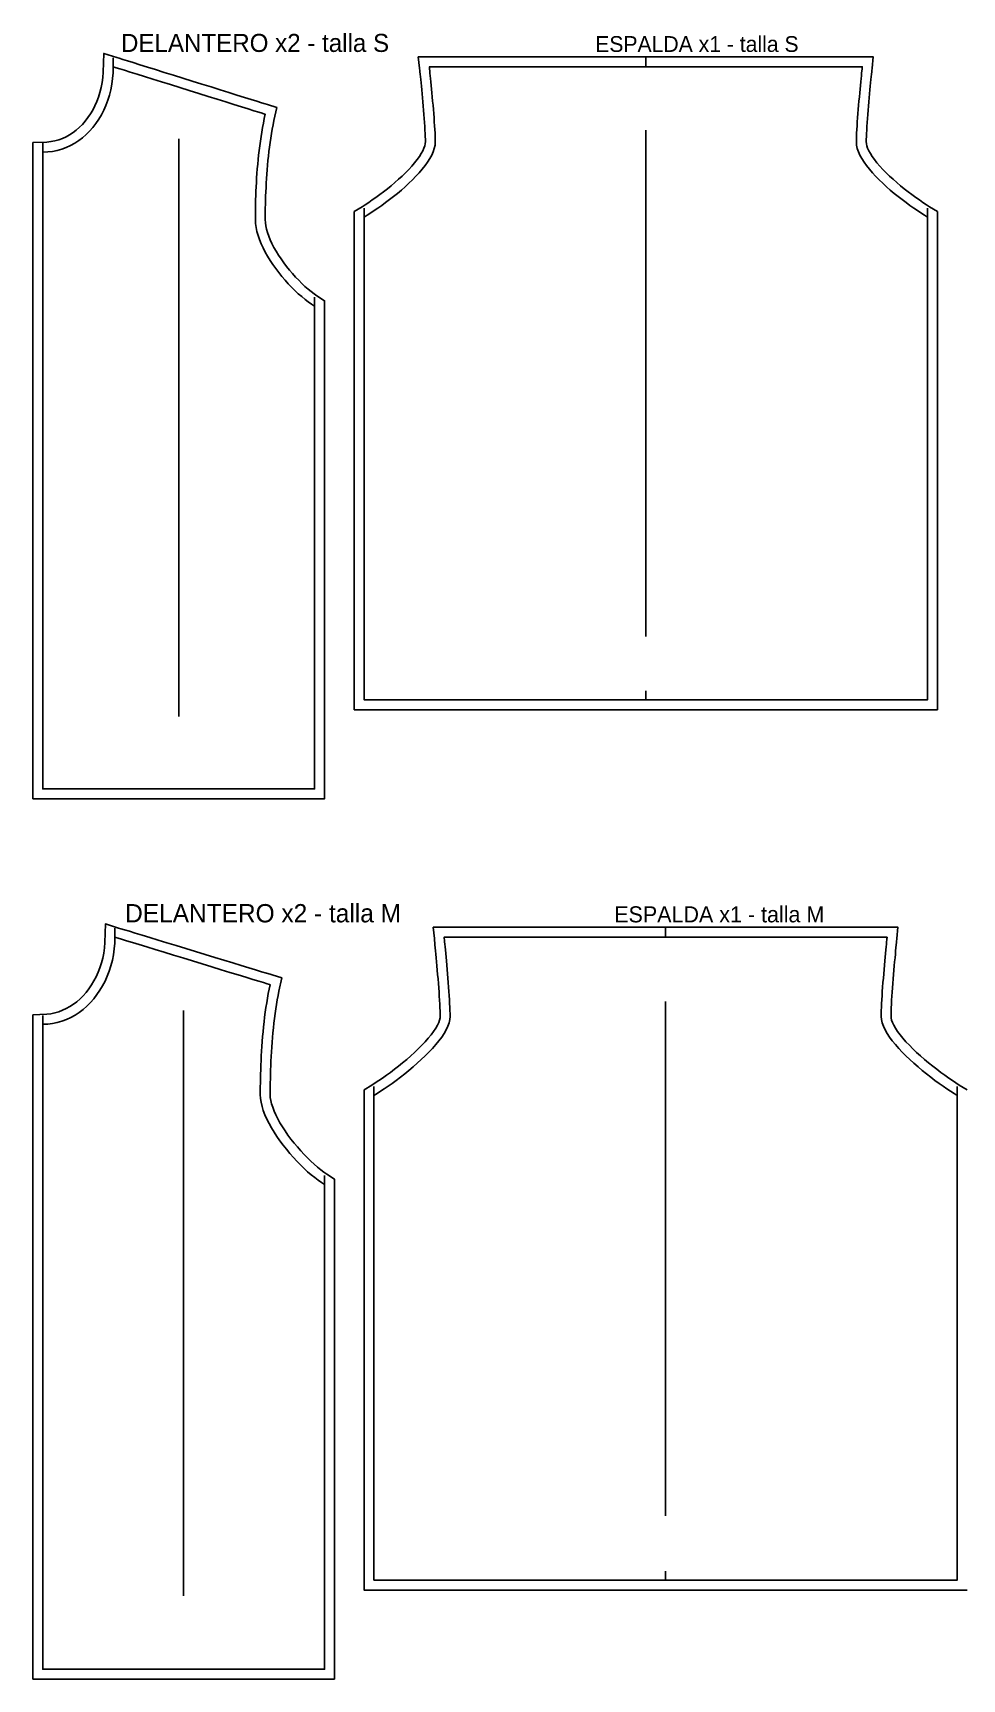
# Model space of a CAD drawing. Header units: centimetres. Extents: x -1 to 372, y -344 to 3.
# Drawn here: x -1 to 93, y -163 to 3.4 of the extents above; entities that cross this region are included whole.
import ezdxf

# ---------------------------------------------------------------- set-up
doc = ezdxf.new("R2010")
doc.units = ezdxf.units.CM
for name, color, linetype in [('15_SeamAllowance', 4, 'CONTINUOUS'), ('1_Boundary', 7, 'CONTINUOUS'), ('4_Notch', 1, 'CONTINUOUS'), ('5_Grainline', 3, 'CONTINUOUS'), ('8_Text', 7, 'CONTINUOUS')]:
    doc.layers.add(name, color=color, linetype=linetype)

msp = doc.modelspace()

# ---------------------------------------------------------------- linework, layer by layer
at = {"layer": '15_SeamAllowance'}
for points in [[(-1, -7.6685), (0.4183, -7.6128), (0.8266, -7.5643), (1.2249, -7.4847), (1.6132, -7.375), (1.9911, -7.2359), (2.3584, -7.0681), (2.7145, -6.8722), (3.0587, -6.6487), (3.3901, -6.3984), (3.708, -6.1219), (4.0113, -5.8199), (4.2989, -5.4932), (4.5698, -5.1427), (4.8229, -4.7692), (5.0569, -4.3739), (5.2709, -3.9575), (5.4636, -3.5213), (5.6341, -3.0661), (5.7812, -2.5932), (5.9039, -2.1036), (6.0011, -1.5984), (6.0718, -1.0787), (6.115, -0.5455), (6.1658, 1.3487), (7.5059, 0.9302), (7.7305, 0.8601), (8.0885, 0.7483), (8.5666, 0.599), (9.1514, 0.4163), (9.8297, 0.2045), (10.5879, -0.0323), (11.4129, -0.2899), (12.2913, -0.5642), (13.2096, -0.851), (14.1547, -1.1462), (15.1131, -1.4455), (16.0715, -1.7448), (17.0166, -2.0399), (17.9349, -2.3267), (18.8133, -2.601), (19.6383, -2.8587), (20.3965, -3.0955), (21.0748, -3.3073), (21.6596, -3.4899), (22.1377, -3.6392), (22.4957, -3.751), (22.7203, -3.8212), (23.6736, -4.1189), (23.3815, -5.4478), (23.2937, -5.8797), (23.2115, -6.3179), (23.1346, -6.7616), (23.063, -7.2098), (22.9964, -7.6617), (22.9349, -8.1165), (22.8782, -8.5732), (22.8262, -9.0311), (22.7787, -9.4893), (22.7356, -9.9469), (22.6967, -10.4032), (22.6619, -10.8572), (22.631, -11.3082), (22.6039, -11.7554), (22.5803, -12.1979), (22.5601, -12.6348), (22.5431, -13.0654), (22.5292, -13.4889), (22.5183, -13.9044), (22.51, -14.311), (22.5043, -14.7081), (22.5011, -15.0947), (22.5001, -15.4479), (22.5148, -15.7613), (22.5565, -16.0734), (22.6267, -16.4053), (22.7252, -16.754), (22.851, -17.1164), (23.0031, -17.4895), (23.1798, -17.8706), (23.3794, -18.2569), (23.6002, -18.646), (23.84, -19.0354), (24.0971, -19.423), (24.3692, -19.8064), (24.6544, -20.1836), (24.9506, -20.5525), (25.2556, -20.911), (25.5672, -21.2572), (25.8832, -21.589), (26.2014, -21.9044), (26.5193, -22.2015), (26.8347, -22.4783), (27.1447, -22.7327), (27.4468, -22.9628), (27.7376, -23.1664), (28.5, -23.6503), (28.5, -24.4471), (28.5, -25.1602), (28.5, -26.2969), (28.5, -27.8148), (28.5, -29.6716), (28.5, -31.825), (28.5, -34.2325), (28.5, -36.8519), (28.5, -39.6406), (28.5, -42.5565), (28.5, -45.5571), (28.5, -48.6), (28.5, -51.6429), (28.5, -54.6435), (28.5, -57.5594), (28.5, -60.3481), (28.5, -62.9675), (28.5, -65.375), (28.5, -67.5284), (28.5, -69.3852), (28.5, -70.9031), (28.5, -72.0398), (28.5, -72.7529), (28.5, -74), (27.3607, -74), (26.9589, -74), (26.3184, -74), (25.463, -74), (24.4166, -74), (23.2031, -74), (21.8464, -74), (20.3704, -74), (18.7988, -74), (17.1557, -74), (15.4648, -74), (13.75, -74), (12.0352, -74), (10.3443, -74), (8.7012, -74), (7.1296, -74), (5.6536, -74), (4.2969, -74), (3.0834, -74), (2.037, -74), (1.1816, -74), (0.5411, -74), (0.1393, -74), (-1, -74), (-1, -72.6741), (-1, -71.7335), (-1, -70.2341), (-1, -68.2319), (-1, -65.7826), (-1, -62.9422), (-1, -59.7665), (-1, -56.3115), (-1, -52.6329), (-1, -48.7867), (-1, -44.8288), (-1, -40.815), (-1, -36.8012), (-1, -32.8433), (-1, -28.9971), (-1, -25.3185), (-1, -21.8635), (-1, -18.6878), (-1, -15.8474), (-1, -13.3981), (-1, -11.3959), (-1, -9.8965), (-1, -8.9559)], [(61, 1), (61.1109, 1), (61.4309, 1), (61.941, 1), (62.6222, 1), (63.4555, 1), (64.4219, 1), (65.5023, 1), (66.6778, 1), (67.9293, 1), (69.2378, 1), (70.5844, 1), (71.95, 1), (73.3156, 1), (74.6622, 1), (75.9707, 1), (77.2222, 1), (78.3977, 1), (79.4781, 1), (80.4445, 1), (81.2778, 1), (81.959, 1), (82.4691, 1), (82.7891, 1), (84.0123, 1), (83.8914, -0.1341), (83.8827, -0.2161), (83.8688, -0.3484), (83.8503, -0.5269), (83.8275, -0.7477), (83.8012, -1.0068), (83.7717, -1.3002), (83.7396, -1.6238), (83.7055, -1.9736), (83.6698, -2.3457), (83.6331, -2.736), (83.5959, -3.1405), (83.5587, -3.5551), (83.522, -3.9758), (83.4865, -4.3986), (83.4525, -4.8193), (83.4206, -5.2339), (83.3913, -5.6382), (83.3653, -6.028), (83.3429, -6.3989), (83.3247, -6.7464), (83.3112, -7.0659), (83.3029, -7.3521), (83.3004, -7.568), (83.3161, -7.7755), (83.3601, -7.982), (83.4399, -8.22), (83.5575, -8.4847), (83.7128, -8.7708), (83.904, -9.0736), (84.1288, -9.389), (84.3842, -9.7135), (84.6671, -10.044), (84.9742, -10.3779), (85.3023, -10.713), (85.6482, -11.047), (86.0086, -11.3781), (86.3803, -11.7045), (86.7601, -12.0243), (87.1448, -12.3359), (87.5312, -12.6377), (87.9161, -12.9281), (88.2964, -13.2055), (88.6689, -13.4683), (89.0302, -13.715), (89.3772, -13.944), (89.7064, -14.1537), (90.5, -14.64), (90.5, -15.4471), (90.5, -16.1602), (90.5, -17.2969), (90.5, -18.8148), (90.5, -20.6716), (90.5, -22.825), (90.5, -25.2325), (90.5, -27.8519), (90.5, -30.6406), (90.5, -33.5565), (90.5, -36.5571), (90.5, -39.6), (90.5, -42.6429), (90.5, -45.6435), (90.5, -48.5594), (90.5, -51.3481), (90.5, -53.9675), (90.5, -56.375), (90.5, -58.5284), (90.5, -60.3852), (90.5, -61.9031), (90.5, -63.0398), (90.5, -63.7529), (90.5, -65), (89.3557, -65), (88.9392, -65), (88.2754, -65), (87.3889, -65), (86.3045, -65), (85.0469, -65), (83.6408, -65), (82.1111, -65), (80.4824, -65), (78.7795, -65), (77.0271, -65), (75.25, -65), (73.4729, -65), (71.7205, -65), (70.0176, -65), (68.3889, -65), (66.8592, -65), (65.4531, -65), (64.1955, -65), (63.1111, -65), (62.2246, -65), (61.5608, -65), (61.1443, -65), (61, -65), (60.8557, -65), (60.4392, -65), (59.7754, -65), (58.8889, -65), (57.8045, -65), (56.5469, -65), (55.1408, -65), (53.6111, -65), (51.9824, -65), (50.2795, -65), (48.5271, -65), (46.75, -65), (44.9729, -65), (43.2205, -65), (41.5176, -65), (39.8889, -65), (38.3592, -65), (36.9531, -65), (35.6955, -65), (34.6111, -65), (33.7246, -65), (33.0608, -65), (32.6443, -65), (31.5, -65), (31.5, -63.7529), (31.5, -63.0398), (31.5, -61.9031), (31.5, -60.3852), (31.5, -58.5284), (31.5, -56.375), (31.5, -53.9675), (31.5, -51.3481), (31.5, -48.5594), (31.5, -45.6435), (31.5, -42.6429), (31.5, -39.6), (31.5, -36.5571), (31.5, -33.5565), (31.5, -30.6406), (31.5, -27.8519), (31.5, -25.2325), (31.5, -22.825), (31.5, -20.6716), (31.5, -18.8148), (31.5, -17.2969), (31.5, -16.1602), (31.5, -15.4471), (31.5, -14.64), (32.2936, -14.1537), (32.6228, -13.944), (32.9698, -13.715), (33.3311, -13.4683), (33.7036, -13.2055), (34.0839, -12.9281), (34.4688, -12.6377), (34.8552, -12.3359), (35.2399, -12.0243), (35.6197, -11.7045), (35.9914, -11.3781), (36.3518, -11.047), (36.6977, -10.713), (37.0258, -10.3779), (37.3329, -10.044), (37.6158, -9.7135), (37.8712, -9.389), (38.096, -9.0736), (38.2872, -8.7708), (38.4425, -8.4847), (38.5601, -8.22), (38.6399, -7.982), (38.6839, -7.7755), (38.6996, -7.568), (38.6971, -7.3521), (38.6888, -7.0659), (38.6753, -6.7464), (38.6571, -6.3989), (38.6347, -6.028), (38.6087, -5.6382), (38.5794, -5.2339), (38.5475, -4.8193), (38.5135, -4.3986), (38.478, -3.9758), (38.4413, -3.5551), (38.4041, -3.1405), (38.3669, -2.736), (38.3302, -2.3457), (38.2945, -1.9736), (38.2604, -1.6238), (38.2283, -1.3002), (38.1988, -1.0068), (38.1725, -0.7477), (38.1497, -0.5269), (38.1312, -0.3484), (38.1173, -0.2161), (38.1086, -0.1341), (37.9877, 1), (39.2109, 1), (39.5309, 1), (40.041, 1), (40.7222, 1), (41.5555, 1), (42.5219, 1), (43.6023, 1), (44.7778, 1), (46.0293, 1), (47.3378, 1), (48.6844, 1), (50.05, 1), (51.4156, 1), (52.7622, 1), (54.0707, 1), (55.3222, 1), (56.4977, 1), (57.5781, 1), (58.5445, 1), (59.3778, 1), (60.059, 1), (60.5691, 1), (60.8891, 1)], [(-1, -95.8401), (0.4161, -95.7821), (0.8246, -95.7317), (1.2255, -95.649), (1.6185, -95.5348), (2.0031, -95.3899), (2.3786, -95.2148), (2.7442, -95.0104), (3.099, -94.7773), (3.4417, -94.5165), (3.7713, -94.2287), (4.0863, -93.9148), (4.3857, -93.5761), (4.6681, -93.2135), (4.9321, -92.8282), (5.1767, -92.4213), (5.4003, -91.9943), (5.602, -91.5482), (5.7805, -91.0844), (5.9345, -90.6041), (6.063, -90.1086), (6.1649, -89.5993), (6.239, -89.0772), (6.2843, -88.5438), (6.3374, -86.66), (7.6719, -87.068), (7.9013, -87.1381), (8.267, -87.2499), (8.7553, -87.3993), (9.3527, -87.5819), (10.0455, -87.7937), (10.82, -88.0305), (11.6627, -88.2881), (12.56, -88.5624), (13.498, -88.8493), (14.4634, -89.1444), (15.4424, -89.4437), (16.4214, -89.743), (17.3867, -90.0381), (18.3248, -90.3249), (19.222, -90.5993), (20.0647, -90.8569), (20.8392, -91.0937), (21.532, -91.3055), (22.1294, -91.4881), (22.6178, -91.6374), (22.9835, -91.7493), (23.2129, -91.8194), (24.1738, -92.1132), (23.8819, -93.4481), (23.7944, -93.885), (23.7123, -94.3325), (23.6354, -94.7891), (23.5638, -95.2536), (23.4972, -95.7247), (23.4356, -96.2011), (23.3789, -96.6815), (23.3268, -97.1648), (23.2792, -97.6495), (23.2361, -98.1346), (23.1971, -98.6187), (23.1622, -99.1006), (23.1312, -99.5792), (23.104, -100.0531), (23.0804, -100.5212), (23.0601, -100.9823), (23.0432, -101.435), (23.0293, -101.8783), (23.0183, -102.3109), (23.01, -102.7316), (23.0043, -103.1392), (23.0011, -103.5324), (23.0001, -103.8847), (23.0165, -104.1918), (23.0629, -104.5011), (23.142, -104.8365), (23.2534, -105.1938), (23.3962, -105.569), (23.5687, -105.9581), (23.769, -106.3579), (23.9948, -106.7649), (24.2439, -107.1763), (24.5138, -107.5891), (24.802, -108.0008), (25.106, -108.4087), (25.4232, -108.8105), (25.7511, -109.2036), (26.0872, -109.5857), (26.4287, -109.9544), (26.7729, -110.3075), (27.1173, -110.6425), (27.4589, -110.9572), (27.7948, -111.2493), (28.1218, -111.5162), (28.4367, -111.7555), (28.7354, -111.9648), (29.5, -112.4506), (29.5, -113.2481), (29.5, -113.9641), (29.5, -115.1055), (29.5, -116.6296), (29.5, -118.4941), (29.5, -120.6563), (29.5, -123.0736), (29.5, -125.7037), (29.5, -128.5039), (29.5, -131.4317), (29.5, -134.4446), (29.5, -137.5), (29.5, -140.5554), (29.5, -143.5683), (29.5, -146.4961), (29.5, -149.2963), (29.5, -151.9264), (29.5, -154.3438), (29.5, -156.5059), (29.5, -158.3704), (29.5, -159.8945), (29.5, -161.0359), (29.5, -161.7519), (29.5, -163), (28.3557, -163), (27.9392, -163), (27.2754, -163), (26.3889, -163), (25.3045, -163), (24.0469, -163), (22.6408, -163), (21.1111, -163), (19.4824, -163), (17.7795, -163), (16.0271, -163), (14.25, -163), (12.4729, -163), (10.7205, -163), (9.0176, -163), (7.3889, -163), (5.8592, -163), (4.4531, -163), (3.1955, -163), (2.1111, -163), (1.2246, -163), (0.5608, -163), (0.1443, -163), (-1, -163), (-1, -161.6698), (-1, -160.7171), (-1, -159.1984), (-1, -157.1704), (-1, -154.6895), (-1, -151.8125), (-1, -148.5959), (-1, -145.0963), (-1, -141.3703), (-1, -137.4745), (-1, -133.4656), (-1, -129.4), (-1, -125.3344), (-1, -121.3255), (-1, -117.4297), (-1, -113.7037), (-1, -110.2041), (-1, -106.9875), (-1, -104.1105), (-1, -101.6296), (-1, -99.6016), (-1, -98.0829), (-1, -97.1302)]]:
    msp.add_lwpolyline(points, close=True, dxfattribs=at)
msp.add_lwpolyline([(93.5, -154), (92.3506, -154), (91.9196, -154), (91.2324, -154), (90.3148, -154), (89.1923, -154), (87.8906, -154), (86.4353, -154), (84.8519, -154), (83.166, -154), (81.4034, -154), (79.5895, -154), (77.75, -154), (75.9105, -154), (74.0966, -154), (72.334, -154), (70.6481, -154), (69.0647, -154), (67.6094, -154), (66.3077, -154), (65.1852, -154), (64.2676, -154), (63.5804, -154), (63.1494, -154), (63, -154), (62.8506, -154), (62.4196, -154), (61.7324, -154), (60.8148, -154), (59.6923, -154), (58.3906, -154), (56.9353, -154), (55.3519, -154), (53.666, -154), (51.9034, -154), (50.0895, -154), (48.25, -154), (46.4105, -154), (44.5966, -154), (42.834, -154), (41.1481, -154), (39.5647, -154), (38.1094, -154), (36.8077, -154), (35.6852, -154), (34.7676, -154), (34.0804, -154), (33.6494, -154), (32.5, -154), (32.5, -152.7519), (32.5, -152.0359), (32.5, -150.8945), (32.5, -149.3704), (32.5, -147.5059), (32.5, -145.3438), (32.5, -142.9264), (32.5, -140.2963), (32.5, -137.4961), (32.5, -134.5683), (32.5, -131.5554), (32.5, -128.5), (32.5, -125.4446), (32.5, -122.4317), (32.5, -119.5039), (32.5, -116.7037), (32.5, -114.0736), (32.5, -111.6563), (32.5, -109.4941), (32.5, -107.6296), (32.5, -106.1055), (32.5, -104.9641), (32.5, -104.2481), (32.5, -103.4407), (33.2946, -102.9526), (33.6303, -102.7376), (33.9887, -102.4996), (34.3657, -102.2404), (34.7575, -101.9622), (35.1603, -101.6668), (35.5707, -101.3562), (35.9847, -101.0323), (36.3989, -100.697), (36.8097, -100.3524), (37.2133, -100.0004), (37.6061, -99.643), (37.9844, -99.2826), (38.3446, -98.9212), (38.6829, -98.5615), (38.9956, -98.2059), (39.2788, -97.8577), (39.5289, -97.52), (39.7423, -97.1972), (39.9158, -96.8939), (40.047, -96.6162), (40.1353, -96.3709), (40.1829, -96.1652), (40.1995, -95.9643), (40.1971, -95.7498), (40.1888, -95.4572), (40.1753, -95.1278), (40.157, -94.7672), (40.1346, -94.3805), (40.1085, -93.9726), (40.0792, -93.5482), (40.0472, -93.1117), (40.0132, -92.6678), (39.9776, -92.2208), (39.9409, -91.7752), (39.9036, -91.3354), (39.8664, -90.9057), (39.8297, -90.4906), (39.7939, -90.0944), (39.7598, -89.7215), (39.7277, -89.3763), (39.6982, -89.063), (39.6718, -88.7862), (39.6491, -88.55), (39.6305, -88.3589), (39.6166, -88.2172), (39.6079, -88.1292), (39.4955, -87), (40.7134, -87), (41.0407, -87), (41.5625, -87), (42.2593, -87), (43.1116, -87), (44.1, -87), (45.2051, -87), (46.4074, -87), (47.6875, -87), (49.0259, -87), (50.4032, -87), (51.8, -87), (53.1968, -87), (54.5741, -87), (55.9125, -87), (57.1926, -87), (58.3949, -87), (59.5, -87), (60.4884, -87), (61.3407, -87), (62.0375, -87), (62.5593, -87), (62.8866, -87), (63, -87), (63.1134, -87), (63.4407, -87), (63.9625, -87), (64.6593, -87), (65.5116, -87), (66.5, -87), (67.6051, -87), (68.8074, -87), (70.0875, -87), (71.4259, -87), (72.8032, -87), (74.2, -87), (75.5968, -87), (76.9741, -87), (78.3125, -87), (79.5926, -87), (80.7949, -87), (81.9, -87), (82.8884, -87), (83.7407, -87), (84.4375, -87), (84.9593, -87), (85.2866, -87), (86.5045, -87), (86.3921, -88.1292), (86.3834, -88.2172), (86.3695, -88.3589), (86.3509, -88.55), (86.3282, -88.7862), (86.3018, -89.063), (86.2723, -89.3763), (86.2402, -89.7215), (86.2061, -90.0944), (86.1703, -90.4906), (86.1336, -90.9057), (86.0964, -91.3354), (86.0591, -91.7752), (86.0224, -92.2208), (85.9868, -92.6678), (85.9528, -93.1117), (85.9208, -93.5482), (85.8915, -93.9726), (85.8654, -94.3805), (85.843, -94.7672), (85.8247, -95.1278), (85.8112, -95.4572), (85.8029, -95.7498), (85.8005, -95.9643), (85.8171, -96.1652), (85.8647, -96.3709), (85.953, -96.6162), (86.0842, -96.8939), (86.2577, -97.1972), (86.4711, -97.52), (86.7212, -97.8577), (87.0044, -98.2059), (87.3171, -98.5615), (87.6554, -98.9212), (88.0156, -99.2826), (88.3939, -99.643), (88.7867, -100.0004), (89.1903, -100.3524), (89.6011, -100.697), (90.0153, -101.0323), (90.4293, -101.3562), (90.8397, -101.6668), (91.2425, -101.9622), (91.6343, -102.2404), (92.0113, -102.4996), (92.3697, -102.7376), (92.7054, -102.9526), (93.5, -103.4407)], dxfattribs=at)
at = {"layer": '1_Boundary'}
for points in [[(0, -8.63), (0.497, -8.6105), (0.9837, -8.5526), (1.4591, -8.4577), (1.9222, -8.3269), (2.3722, -8.1613), (2.8079, -7.9622), (3.2285, -7.7307), (3.633, -7.4681), (4.0204, -7.1756), (4.3898, -6.8542), (4.7402, -6.5053), (5.0706, -6.13), (5.3802, -5.7295), (5.6678, -5.3049), (5.9327, -4.8575), (6.1737, -4.3885), (6.39, -3.899), (6.5805, -3.3903), (6.7444, -2.8635), (6.8807, -2.3198), (6.9883, -1.7604), (7.0664, -1.1865), (7.1139, -0.5993), (7.13, 0), (7.2078, -0.0243), (7.4324, -0.0944), (7.7904, -0.2063), (8.2685, -0.3556), (8.8533, -0.5382), (9.5316, -0.75), (10.2898, -0.9868), (11.1148, -1.2444), (11.9932, -1.5188), (12.9115, -1.8056), (13.8566, -2.1007), (14.815, -2.4), (15.7734, -2.6993), (16.7185, -2.9944), (17.6368, -3.2813), (18.5152, -3.5556), (19.3402, -3.8132), (20.0984, -4.05), (20.7767, -4.2618), (21.3615, -4.4444), (21.8396, -4.5938), (22.1976, -4.7056), (22.4222, -4.7757), (22.5, -4.8), (22.4031, -5.2409), (22.3123, -5.6879), (22.2273, -6.1403), (22.1481, -6.5973), (22.0745, -7.0581), (22.0062, -7.5219), (21.9432, -7.9878), (21.8852, -8.4552), (21.832, -8.9231), (21.7836, -9.3909), (21.7396, -9.8576), (21.7, -10.3225), (21.6646, -10.7848), (21.6331, -11.2437), (21.6055, -11.6984), (21.5815, -12.1481), (21.561, -12.5921), (21.5437, -13.0294), (21.5297, -13.4593), (21.5185, -13.881), (21.5102, -14.2937), (21.5044, -14.6967), (21.5011, -15.089), (21.5, -15.47), (21.5179, -15.8511), (21.5703, -16.2433), (21.6553, -16.6449), (21.7708, -17.0542), (21.915, -17.4693), (22.0859, -17.8888), (22.2816, -18.3107), (22.5, -18.7333), (22.7393, -19.1551), (22.9974, -19.5742), (23.2725, -19.9889), (23.5625, -20.3975), (23.8656, -20.7983), (24.1797, -21.1896), (24.5029, -21.5696), (24.8333, -21.9367), (25.1689, -22.289), (25.5078, -22.625), (25.848, -22.9428), (26.1875, -23.2408), (26.5244, -23.5173), (26.8568, -23.7704), (27.1826, -23.9986), (27.5, -24.2), (27.5, -24.4471), (27.5, -25.1602), (27.5, -26.2969), (27.5, -27.8148), (27.5, -29.6716), (27.5, -31.825), (27.5, -34.2325), (27.5, -36.8519), (27.5, -39.6406), (27.5, -42.5565), (27.5, -45.5571), (27.5, -48.6), (27.5, -51.6429), (27.5, -54.6435), (27.5, -57.5594), (27.5, -60.3481), (27.5, -62.9675), (27.5, -65.375), (27.5, -67.5284), (27.5, -69.3852), (27.5, -70.9031), (27.5, -72.0398), (27.5, -72.7529), (27.5, -73), (27.3607, -73), (26.9589, -73), (26.3184, -73), (25.463, -73), (24.4166, -73), (23.2031, -73), (21.8464, -73), (20.3704, -73), (18.7988, -73), (17.1557, -73), (15.4648, -73), (13.75, -73), (12.0352, -73), (10.3443, -73), (8.7012, -73), (7.1296, -73), (5.6536, -73), (4.2969, -73), (3.0834, -73), (2.037, -73), (1.1816, -73), (0.5411, -73), (0.1393, -73), (0, -73), (0, -72.6741), (0, -71.7335), (0, -70.2341), (0, -68.2319), (0, -65.7826), (0, -62.9422), (0, -59.7665), (0, -56.3115), (0, -52.6329), (0, -48.7867), (0, -44.8288), (0, -40.815), (0, -36.8012), (0, -32.8433), (0, -28.9971), (0, -25.3185), (0, -21.8635), (0, -18.6878), (0, -15.8474), (0, -13.3981), (0, -11.3959), (0, -9.8965), (0, -8.9559), (0, -8.63)], [(61, 0), (61.1109, 0), (61.4309, 0), (61.941, 0), (62.6222, 0), (63.4555, 0), (64.4219, 0), (65.5023, 0), (66.6778, 0), (67.9293, 0), (69.2378, 0), (70.5844, 0), (71.95, 0), (73.3156, 0), (74.6622, 0), (75.9707, 0), (77.2222, 0), (78.3977, 0), (79.4781, 0), (80.4445, 0), (81.2778, 0), (81.959, 0), (82.4691, 0), (82.7891, 0), (82.9, 0), (82.897, -0.0285), (82.8882, -0.1113), (82.8742, -0.2445), (82.8556, -0.4241), (82.8327, -0.646), (82.8063, -0.9062), (82.7766, -1.2009), (82.7444, -1.5259), (82.7102, -1.8773), (82.6743, -2.2512), (82.6374, -2.6434), (82.6, -3.05), (82.5626, -3.467), (82.5257, -3.8905), (82.4898, -4.3164), (82.4556, -4.7407), (82.4234, -5.1595), (82.3938, -5.5687), (82.3673, -5.9644), (82.3444, -6.3426), (82.3258, -6.6992), (82.3118, -7.0303), (82.303, -7.3319), (82.3, -7.6), (82.324, -7.918), (82.3939, -8.2461), (82.5068, -8.5828), (82.6597, -8.9269), (82.8496, -9.2768), (83.0734, -9.6312), (83.3283, -9.9888), (83.6111, -10.3481), (83.9189, -10.7078), (84.2488, -11.0664), (84.5976, -11.4226), (84.9625, -11.775), (85.3404, -12.1222), (85.7283, -12.4627), (86.1232, -12.7953), (86.5222, -13.1185), (86.9222, -13.431), (87.3203, -13.7312), (87.7134, -14.018), (88.0986, -14.2898), (88.4729, -14.5453), (88.8332, -14.7831), (89.1765, -15.0018), (89.5, -15.2), (89.5, -15.4471), (89.5, -16.1602), (89.5, -17.2969), (89.5, -18.8148), (89.5, -20.6716), (89.5, -22.825), (89.5, -25.2325), (89.5, -27.8519), (89.5, -30.6406), (89.5, -33.5565), (89.5, -36.5571), (89.5, -39.6), (89.5, -42.6429), (89.5, -45.6435), (89.5, -48.5594), (89.5, -51.3481), (89.5, -53.9675), (89.5, -56.375), (89.5, -58.5284), (89.5, -60.3852), (89.5, -61.9031), (89.5, -63.0398), (89.5, -63.7529), (89.5, -64), (89.3557, -64), (88.9392, -64), (88.2754, -64), (87.3889, -64), (86.3045, -64), (85.0469, -64), (83.6408, -64), (82.1111, -64), (80.4824, -64), (78.7795, -64), (77.0271, -64), (75.25, -64), (73.4729, -64), (71.7205, -64), (70.0176, -64), (68.3889, -64), (66.8592, -64), (65.4531, -64), (64.1955, -64), (63.1111, -64), (62.2246, -64), (61.5608, -64), (61.1443, -64), (61, -64), (60.8557, -64), (60.4392, -64), (59.7754, -64), (58.8889, -64), (57.8045, -64), (56.5469, -64), (55.1408, -64), (53.6111, -64), (51.9824, -64), (50.2795, -64), (48.5271, -64), (46.75, -64), (44.9729, -64), (43.2205, -64), (41.5176, -64), (39.8889, -64), (38.3592, -64), (36.9531, -64), (35.6955, -64), (34.6111, -64), (33.7246, -64), (33.0608, -64), (32.6443, -64), (32.5, -64), (32.5, -63.7529), (32.5, -63.0398), (32.5, -61.9031), (32.5, -60.3852), (32.5, -58.5284), (32.5, -56.375), (32.5, -53.9675), (32.5, -51.3481), (32.5, -48.5594), (32.5, -45.6435), (32.5, -42.6429), (32.5, -39.6), (32.5, -36.5571), (32.5, -33.5565), (32.5, -30.6406), (32.5, -27.8519), (32.5, -25.2325), (32.5, -22.825), (32.5, -20.6716), (32.5, -18.8148), (32.5, -17.2969), (32.5, -16.1602), (32.5, -15.4471), (32.5, -15.2), (32.8235, -15.0018), (33.1668, -14.7831), (33.5271, -14.5453), (33.9014, -14.2898), (34.2866, -14.018), (34.6797, -13.7312), (35.0778, -13.431), (35.4778, -13.1185), (35.8768, -12.7953), (36.2717, -12.4627), (36.6596, -12.1222), (37.0375, -11.775), (37.4024, -11.4226), (37.7512, -11.0664), (38.0811, -10.7078), (38.3889, -10.3481), (38.6717, -9.9888), (38.9266, -9.6312), (39.1504, -9.2768), (39.3403, -8.9269), (39.4932, -8.5828), (39.6061, -8.2461), (39.676, -7.918), (39.7, -7.6), (39.697, -7.3319), (39.6882, -7.0303), (39.6742, -6.6992), (39.6556, -6.3426), (39.6327, -5.9644), (39.6063, -5.5687), (39.5766, -5.1595), (39.5444, -4.7407), (39.5102, -4.3164), (39.4743, -3.8905), (39.4374, -3.467), (39.4, -3.05), (39.3626, -2.6434), (39.3257, -2.2512), (39.2898, -1.8773), (39.2556, -1.5259), (39.2234, -1.2009), (39.1938, -0.9063), (39.1673, -0.646), (39.1444, -0.4241), (39.1258, -0.2445), (39.1118, -0.1113), (39.103, -0.0285), (39.1, 0), (39.2109, 0), (39.5309, 0), (40.041, 0), (40.7222, 0), (41.5555, 0), (42.5219, 0), (43.6023, 0), (44.7778, 0), (46.0293, 0), (47.3378, 0), (48.6844, 0), (50.05, 0), (51.4156, 0), (52.7622, 0), (54.0707, 0), (55.3222, 0), (56.4977, 0), (57.5781, 0), (58.5445, 0), (59.3778, 0), (60.059, 0), (60.5691, 0), (60.8891, 0), (61, 0)], [(0, -96.8), (0.4979, -96.7796), (0.9871, -96.7193), (1.4664, -96.6204), (1.9348, -96.4843), (2.3912, -96.3122), (2.8345, -96.1056), (3.2634, -95.8658), (3.677, -95.5941), (4.0742, -95.2918), (4.4537, -94.9603), (4.8146, -94.6009), (5.1556, -94.215), (5.4758, -93.8039), (5.7739, -93.3689), (6.0489, -92.9113), (6.2996, -92.4326), (6.525, -91.934), (6.724, -91.4169), (6.8954, -90.8826), (7.0381, -90.3324), (7.151, -89.7677), (7.233, -89.1899), (7.2831, -88.6002), (7.3, -88), (7.3795, -88.0243), (7.6089, -88.0944), (7.9746, -88.2062), (8.463, -88.3556), (9.0603, -88.5382), (9.7531, -88.75), (10.5277, -88.9868), (11.3704, -89.2444), (12.2676, -89.5187), (13.2057, -89.8056), (14.171, -90.1007), (15.15, -90.4), (16.129, -90.6993), (17.0943, -90.9944), (18.0324, -91.2813), (18.9296, -91.5556), (19.7723, -91.8132), (20.5469, -92.05), (21.2397, -92.2618), (21.837, -92.4444), (22.3254, -92.5938), (22.6911, -92.7056), (22.9205, -92.7757), (23, -92.8), (22.9031, -93.2431), (22.8123, -93.6966), (22.7273, -94.1592), (22.6481, -94.6299), (22.5745, -95.1074), (22.5062, -95.5906), (22.4432, -96.0783), (22.3852, -96.5693), (22.332, -97.0623), (22.2836, -97.5564), (22.2396, -98.0501), (22.2, -98.5425), (22.1646, -99.0323), (22.1331, -99.5182), (22.1055, -99.9992), (22.0815, -100.4741), (22.061, -100.9416), (22.0437, -101.4006), (22.0297, -101.85), (22.0185, -102.2884), (22.0102, -102.7148), (22.0044, -103.128), (22.0011, -103.5268), (22, -103.91), (22.0204, -104.2929), (22.0802, -104.6904), (22.1768, -105.1004), (22.3079, -105.5208), (22.4711, -105.9497), (22.6641, -106.385), (22.8844, -106.8247), (23.1296, -107.2667), (23.3975, -107.709), (23.6855, -108.1496), (23.9913, -108.5864), (24.3125, -109.0175), (24.6467, -109.4408), (24.9916, -109.8542), (25.3447, -110.2557), (25.7037, -110.6433), (26.0662, -111.015), (26.4297, -111.3688), (26.7919, -111.7025), (27.1505, -112.0142), (27.5029, -112.3018), (27.8469, -112.5633), (28.1801, -112.7967), (28.5, -113), (28.5, -113.2481), (28.5, -113.9641), (28.5, -115.1055), (28.5, -116.6296), (28.5, -118.4941), (28.5, -120.6563), (28.5, -123.0736), (28.5, -125.7037), (28.5, -128.5039), (28.5, -131.4317), (28.5, -134.4446), (28.5, -137.5), (28.5, -140.5554), (28.5, -143.5683), (28.5, -146.4961), (28.5, -149.2963), (28.5, -151.9264), (28.5, -154.3438), (28.5, -156.5059), (28.5, -158.3704), (28.5, -159.8945), (28.5, -161.0359), (28.5, -161.7519), (28.5, -162), (28.3557, -162), (27.9392, -162), (27.2754, -162), (26.3889, -162), (25.3045, -162), (24.0469, -162), (22.6408, -162), (21.1111, -162), (19.4824, -162), (17.7795, -162), (16.0271, -162), (14.25, -162), (12.4729, -162), (10.7205, -162), (9.0176, -162), (7.3889, -162), (5.8592, -162), (4.4531, -162), (3.1955, -162), (2.1111, -162), (1.2246, -162), (0.5608, -162), (0.1443, -162), (0, -162), (0, -161.6698), (0, -160.7171), (0, -159.1984), (0, -157.1704), (0, -154.6895), (0, -151.8125), (0, -148.5959), (0, -145.0963), (0, -141.3703), (0, -137.4745), (0, -133.4656), (0, -129.4), (0, -125.3344), (0, -121.3255), (0, -117.4297), (0, -113.7037), (0, -110.2041), (0, -106.9875), (0, -104.1105), (0, -101.6296), (0, -99.6016), (0, -98.0829), (0, -97.1302), (0, -96.8)], [(63, -88), (63.1134, -88), (63.4407, -88), (63.9625, -88), (64.6593, -88), (65.5116, -88), (66.5, -88), (67.6051, -88), (68.8074, -88), (70.0875, -88), (71.4259, -88), (72.8032, -88), (74.2, -88), (75.5968, -88), (76.9741, -88), (78.3125, -88), (79.5926, -88), (80.7949, -88), (81.9, -88), (82.8884, -88), (83.7407, -88), (84.4375, -88), (84.9593, -88), (85.2866, -88), (85.4, -88), (85.397, -88.0305), (85.3882, -88.1192), (85.3742, -88.2617), (85.3556, -88.4537), (85.3327, -88.6908), (85.3063, -88.9688), (85.2766, -89.2831), (85.2444, -89.6296), (85.2102, -90.0039), (85.1743, -90.4016), (85.1374, -90.8184), (85.1, -91.25), (85.0626, -91.692), (85.0257, -92.14), (84.9898, -92.5898), (84.9556, -93.037), (84.9234, -93.4773), (84.8938, -93.9063), (84.8673, -94.3196), (84.8444, -94.713), (84.8258, -95.082), (84.8118, -95.4225), (84.803, -95.7299), (84.8, -96), (84.8265, -96.32), (84.9038, -96.6539), (85.0283, -97), (85.1968, -97.3565), (85.4056, -97.7216), (85.6516, -98.0938), (85.9311, -98.4711), (86.2407, -98.8519), (86.5771, -99.2344), (86.9369, -99.6169), (87.3165, -99.9977), (87.7125, -100.375), (88.1216, -100.7471), (88.5402, -101.1123), (88.965, -101.4688), (89.3926, -101.8148), (89.8195, -102.1487), (90.2422, -102.4688), (90.6574, -102.7731), (91.0616, -103.0602), (91.4514, -103.3281), (91.8233, -103.5752), (92.174, -103.7998), (92.5, -104), (92.5, -104.2481), (92.5, -104.9641), (92.5, -106.1055), (92.5, -107.6296), (92.5, -109.4941), (92.5, -111.6563), (92.5, -114.0736), (92.5, -116.7037), (92.5, -119.5039), (92.5, -122.4317), (92.5, -125.4446), (92.5, -128.5), (92.5, -131.5554), (92.5, -134.5683), (92.5, -137.4961), (92.5, -140.2963), (92.5, -142.9264), (92.5, -145.3438), (92.5, -147.5059), (92.5, -149.3704), (92.5, -150.8945), (92.5, -152.0359), (92.5, -152.7519), (92.5, -153), (92.3506, -153), (91.9196, -153), (91.2324, -153), (90.3148, -153), (89.1923, -153), (87.8906, -153), (86.4353, -153), (84.8519, -153), (83.166, -153), (81.4034, -153), (79.5895, -153), (77.75, -153), (75.9105, -153), (74.0966, -153), (72.334, -153), (70.6481, -153), (69.0647, -153), (67.6094, -153), (66.3077, -153), (65.1852, -153), (64.2676, -153), (63.5804, -153), (63.1494, -153), (63, -153), (62.8506, -153), (62.4196, -153), (61.7324, -153), (60.8148, -153), (59.6923, -153), (58.3906, -153), (56.9353, -153), (55.3519, -153), (53.666, -153), (51.9034, -153), (50.0895, -153), (48.25, -153), (46.4105, -153), (44.5966, -153), (42.834, -153), (41.1481, -153), (39.5647, -153), (38.1094, -153), (36.8077, -153), (35.6852, -153), (34.7676, -153), (34.0804, -153), (33.6494, -153), (33.5, -153), (33.5, -152.7519), (33.5, -152.0359), (33.5, -150.8945), (33.5, -149.3704), (33.5, -147.5059), (33.5, -145.3438), (33.5, -142.9264), (33.5, -140.2963), (33.5, -137.4961), (33.5, -134.5683), (33.5, -131.5554), (33.5, -128.5), (33.5, -125.4446), (33.5, -122.4317), (33.5, -119.5039), (33.5, -116.7037), (33.5, -114.0736), (33.5, -111.6563), (33.5, -109.4941), (33.5, -107.6296), (33.5, -106.1055), (33.5, -104.9641), (33.5, -104.2481), (33.5, -104), (33.826, -103.7998), (34.1767, -103.5752), (34.5486, -103.3281), (34.9384, -103.0602), (35.3426, -102.7731), (35.7578, -102.4688), (36.1805, -102.1487), (36.6074, -101.8148), (37.035, -101.4688), (37.4598, -101.1123), (37.8784, -100.7471), (38.2875, -100.375), (38.6835, -99.9977), (39.0631, -99.6169), (39.4229, -99.2344), (39.7593, -98.8519), (40.0689, -98.4711), (40.3484, -98.0938), (40.5944, -97.7216), (40.8032, -97.3565), (40.9717, -97), (41.0962, -96.6539), (41.1735, -96.32), (41.2, -96), (41.197, -95.7299), (41.1882, -95.4225), (41.1742, -95.082), (41.1556, -94.713), (41.1327, -94.3196), (41.1063, -93.9063), (41.0766, -93.4773), (41.0444, -93.037), (41.0102, -92.5898), (40.9743, -92.14), (40.9374, -91.692), (40.9, -91.25), (40.8626, -90.8184), (40.8257, -90.4016), (40.7898, -90.0039), (40.7556, -89.6296), (40.7234, -89.2831), (40.6938, -88.9688), (40.6673, -88.6908), (40.6444, -88.4537), (40.6258, -88.2617), (40.6118, -88.1192), (40.603, -88.0305), (40.6, -88), (40.7134, -88), (41.0407, -88), (41.5625, -88), (42.2593, -88), (43.1116, -88), (44.1, -88), (45.2051, -88), (46.4074, -88), (47.6875, -88), (49.0259, -88), (50.4032, -88), (51.8, -88), (53.1968, -88), (54.5741, -88), (55.9125, -88), (57.1926, -88), (58.3949, -88), (59.5, -88), (60.4884, -88), (61.3407, -88), (62.0375, -88), (62.5593, -88), (62.8866, -88), (63, -88)]]:
    msp.add_lwpolyline(points, close=True, dxfattribs=at)
at = {"layer": '4_Notch'}
for p, q in [((7.13, 0), (7.13, 0.9)), ((61, 0), (61, 0.9)), ((0, -8.63), (0, -7.73)), ((32.5, -15.2), (32.5, -14.3)), ((89.5, -15.2), (89.5, -14.3)), ((27.5, -24.2), (27.5, -23.3)), ((61, -64), (61, -63.1)), ((0, -73), (0, -72.1)), ((7.3, -88), (7.3, -87.1)), ((63, -88), (63, -87.1)), ((0, -96.8), (0, -95.9)), ((33.5, -104), (33.5, -103.1)), ((92.5, -104), (92.5, -103.1)), ((28.5, -113), (28.5, -112.1)), ((63, -153), (63, -152.1)), ((0, -162), (0, -161.1))]:
    msp.add_line(p, q, dxfattribs=at)
at = {"layer": '5_Grainline'}
for p, q in [((61, -57.6), (61, -6.4)), ((13.75, -65.7), (13.75, -7.3)), ((63, -146.5), (63, -94.5)), ((14.25, -154.6), (14.25, -95.4))]:
    msp.add_line(p, q, dxfattribs=at)

# ---------------------------------------------------------------- texts
at = {"layer": '8_Text'}
for s, height, p in [('DELANTERO x2 - talla S', 1.825, (7.91, 1.5)), ('ESPALDA x1 - talla S', 1.6, (55.88, 1.5)), ('DELANTERO x2 - talla M', 1.85, (8.33, -86.5)), ('ESPALDA x1 - talla M', 1.625, (57.8, -86.5))]:
    msp.add_text(s, height=height, dxfattribs=at).set_placement(p)

doc.saveas('drawing.dxf')
